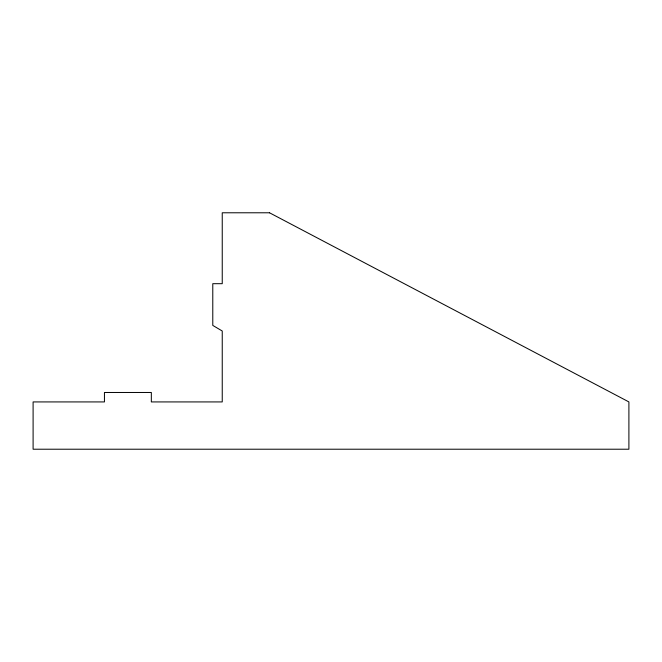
<?xml version="1.0" encoding="UTF-8"?>
<svg xmlns="http://www.w3.org/2000/svg" width="662" height="662" viewBox="0 0 662 662"><rect width="100%" height="100%" fill="white"/><g stroke="black" fill="none" stroke-linecap="round" stroke-linejoin="round"><path stroke-width="0.99" d="M269.525 212.783L222.242 212.783L222.242 283.692L212.783 283.692L212.783 325.406L222.242 331L222.242 401.925L151.333 401.925L151.333 392.475L104.447 392.475L104.447 401.925L33.1 401.925L33.1 449.217L628.9 449.217L628.9 401.925L269.525 212.783"/></g></svg>
